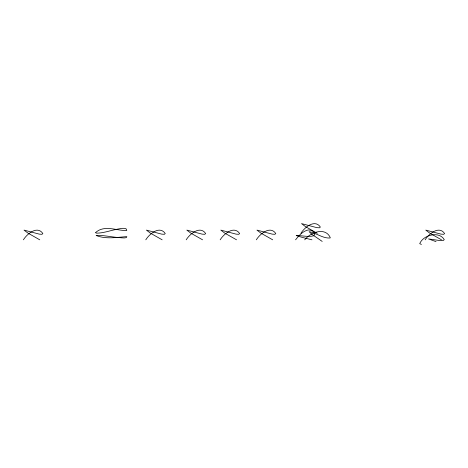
<?xml version="1.0" encoding="UTF-8"?>
<svg xmlns="http://www.w3.org/2000/svg" width="468" height="468" viewBox="0 0 468 468"><rect width="100%" height="100%" fill="white"/><g stroke="black" fill="none" stroke-linecap="round" stroke-linejoin="round"><path stroke-width="0.7" d="M23.4 239.815C27.085 233.784 37.381 225.36 42.857 233.538L41.991 234.304L39.312 234.135L24.02 230.104L27.94 233.099L39.762 239.815M145.794 239.815C149.479 233.784 159.769 225.36 165.245 233.538L164.385 234.304L161.706 234.135L146.414 230.104L150.333 233.099L162.156 239.815M186.206 239.815C189.891 233.784 200.187 225.36 205.663 233.538L204.797 234.304L202.117 234.135L186.826 230.104L190.751 233.099L202.568 239.815M220.176 239.815C223.868 233.784 234.158 225.36 239.634 233.538L238.774 234.304L236.088 234.135L220.797 230.104L224.722 233.099L236.539 239.815M256.324 239.815C260.015 233.784 270.305 225.36 275.781 233.538L274.921 234.304L272.236 234.135L256.944 230.104L260.869 233.099L272.686 239.815M295.589 239.815C298.631 235.919 302.1 231.83 306.955 230.285C310.021 228.653 318.053 232.976 313.496 235.866C307.804 237.212 301.807 235.468 296.174 235.521C301.298 237.364 306.686 238.428 311.951 239.815M300.912 233.316C304.598 227.29 314.888 218.86 320.364 227.044L319.504 227.811L316.824 227.641L301.527 223.61L305.452 226.6L317.275 233.316M425.143 239.815C428.828 233.784 439.124 225.36 444.6 233.538L443.74 234.304L441.055 234.135L425.763 230.104L429.688 233.099L441.505 239.815M304.726 239.815C310.53 232.257 325.359 226.682 330.285 237.633L330.069 237.996C322.756 238.575 316.192 232.848 309.091 231.672L311.852 234.281L322.2 241.424M96.706 235.334C103.539 235.293 110.272 236.744 117.053 237.416C118.562 237.329 127.77 239.084 126.846 236.632C116.725 237.288 105.897 239.405 96.162 235.503A5.663 0.579 6.9 0 1 96.724 235.334M421.422 244.425L419.72 243.664C423.119 235.071 439.025 230.665 444.272 239.651L443.214 240.529L440.569 240.663L428.501 238.92L436.041 241.646M95.747 232.438L95.934 232.941A6.944 1.357 -13.4 0 0 96.981 233.158C103.837 233.023 110.366 230.496 117.053 229.226C119.404 228.87 127.278 226.688 126.775 230.519C116.748 230.894 104.61 224.552 95.747 232.438"/></g></svg>
